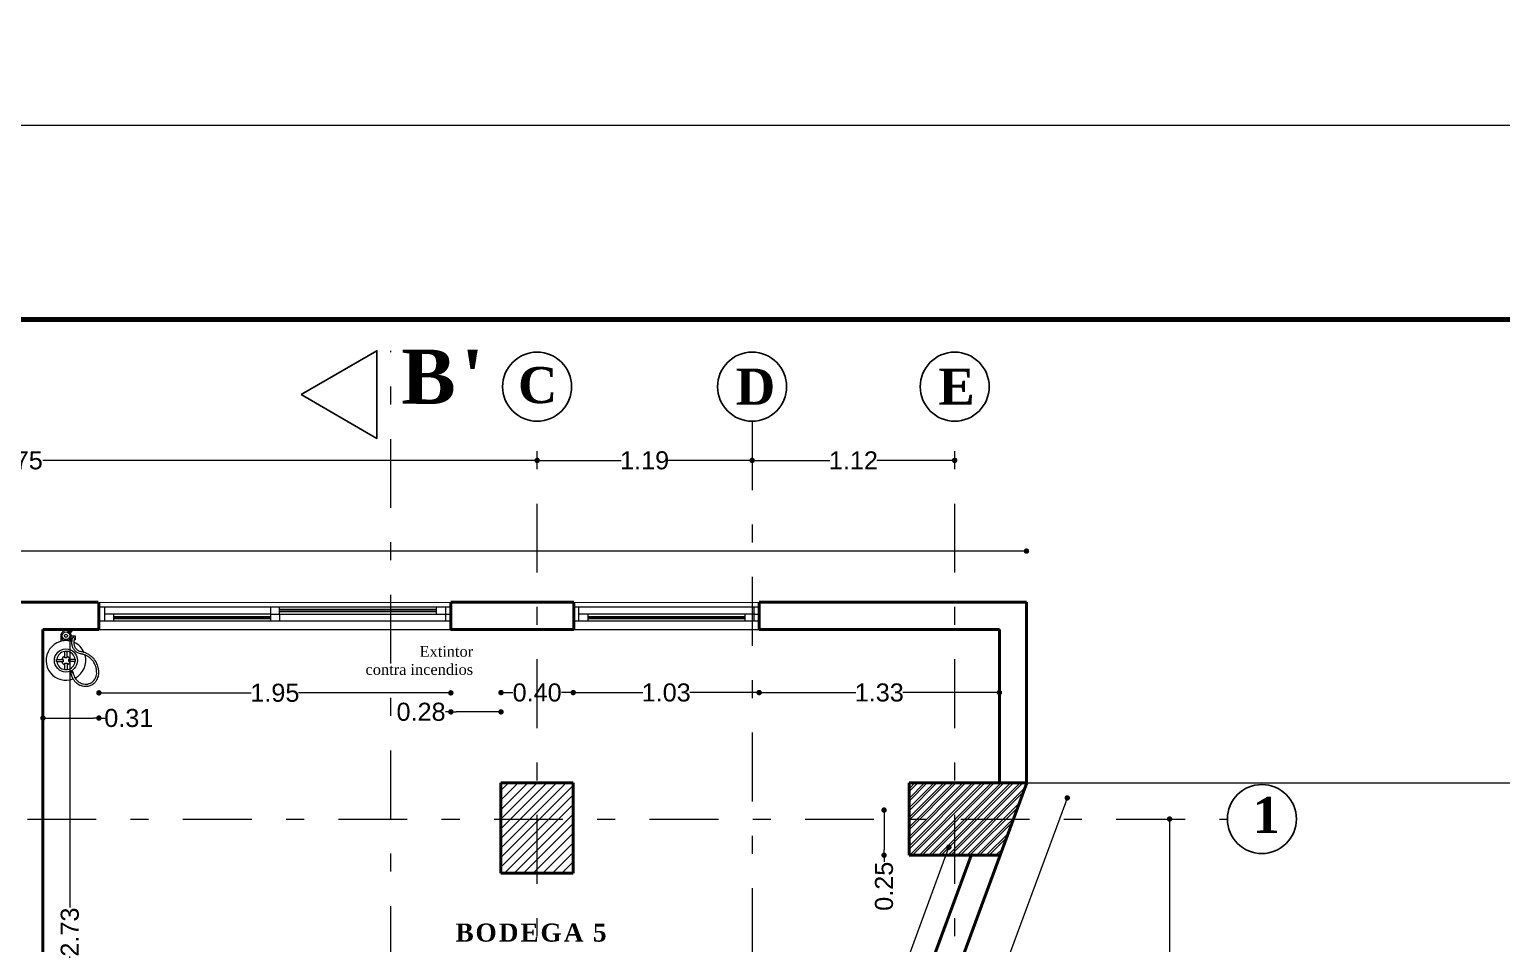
# Model space of a CAD drawing. Header units: inches. Extents: x 2908 to 3459, y -3172 to -55.
# Drawn here: x 3286.46 to 3294.62, y -154.87 to -149.81 of the extents above; entities that cross this region are included whole.
import ezdxf

# ---------------------------------------------------------------- set-up
doc = ezdxf.new("R2010")
doc.units = ezdxf.units.IN
doc.header["$MEASUREMENT"] = 0
doc.linetypes.add('DASHDOT', pattern=[25.4, 12.7, -6.35, 0, -6.35])
for name, color, linetype, lineweight in [('Capa2', 1, 'Continuous', 25), ('COTA', 1, 'Continuous', 9), ('E-EJES', 1, 'DASHDOT', 5), ('Estructura', 1, 'Continuous', 40), ('linea de linderos', 3, 'Continuous', 30), ('MARCOS VENTANAS', 147, 'Continuous', 18), ('muros 2', 5, 'Continuous', 40), ('muros bajitos', 4, 'Continuous', 15), ('Márgen', 7, 'Continuous', 80)]:
    doc.layers.add(name, color=color, linetype=linetype, lineweight=lineweight)
doc.layers.add('TEXTO', color=4, linetype='Continuous')
doc.layers.add('VIDRIOS', color=130, linetype='Continuous')
doc.styles.add('Arial new', font='arial.ttf')
doc.styles.add('CONSTRUCTORA', font='times.ttf', dxfattribs={"height": 0.3})
doc.dimstyles.new('GUS', dxfattribs={"dimtxt": 0.1, "dimasz": 0.03, "dimexe": 0.05, "dimexo": 0.05, "dimgap": 0.005, "dimtad": 0, "dimzin": 1, "dimdsep": 46, "dimtxsty": 'Arial new', "dimblk": 'DOT', "dimcen": 0.01, "dimse1": 1, "dimse2": 1, "dimclrd": 1, "dimclre": 252, "dimclrt": 1, "dimaunit": 1, "dimadec": 0, "dimazin": 2, "dimtfac": 1, "dimtmove": 0, "dimatfit": 2, "dimldrblk": 'ARCHTICK', "dimfxl": 1, "dimlwd": -1, "dimlwe": -1, "dimarcsym": 1})

# ---------------------------------------------------------------- blocks, each defined once
blk = doc.blocks.new('_Dot')
at = {"color": 0, "linetype": 'ByBlock', "lineweight": -2}
blk.add_line((-0.5, 0), (-1, 0), dxfattribs=at)
at = {"color": 0, "linetype": 'ByBlock', "const_width": 0.5}
blk.add_lwpolyline([(-0.25, 0, 1), (0.25, 0, 1)], format="xyb", close=True, dxfattribs=at)
blk = doc.blocks.new('*D4457')
at = {"layer": 'COTA', "color": 1, "linetype": 'Continuous', "transparency": 16777216}
for p, q in [((3288.0683, -159.931), (3288.4583, -159.931)), ((3289.1083, -159.931), (3288.7183, -159.931))]:
    blk.add_line(p, q, dxfattribs=at)
at = {"layer": 'Defpoints', "color": 0, "transparency": 16777216}
for p in [(3289.1383, -143.2818), (3288.0383, -159.931), (3289.1383, -159.931)]:
    blk.add_point(p, dxfattribs=at)
at = {"layer": 'COTA', "color": 1, "transparency": 16777216, "xscale": 0.03, "yscale": 0.03, "zscale": 0.03, "rotation": 180}
blk.add_blockref('_Dot', (3288.0383, -159.931), dxfattribs=at)
at = {"layer": 'COTA', "color": 1, "transparency": 16777216, "xscale": 0.03, "yscale": 0.03, "zscale": 0.03}
blk.add_blockref('_Dot', (3289.1383, -159.931), dxfattribs=at)
at = {"layer": 'COTA', "color": 1, "transparency": 16777216, "insert": (3288.5883, -159.931), "char_height": 0.1, "attachment_point": 5, "style": 'Arial new'}
blk.add_mtext('1.10', dxfattribs=at)
blk = doc.blocks.new('_ArchTick')
at = {"color": 0, "linetype": 'ByBlock', "const_width": 0.15}
blk.add_lwpolyline([(-0.5, -0.5), (0.5, 0.5)], dxfattribs=at)
blk = doc.blocks.new('*D4487')
at = {"layer": 'COTA', "color": 1, "linetype": 'Continuous', "transparency": 16777216}
for p, q in [((3288.0683, -170.9933), (3288.4252, -170.9933)), ((3289.0425, -170.9933), (3288.6856, -170.9933))]:
    blk.add_line(p, q, dxfattribs=at)
at = {"layer": 'Defpoints', "color": 0, "transparency": 16777216}
for p in [(3289.0725, -142.9905), (3288.0383, -170.9933), (3289.0725, -170.9933)]:
    blk.add_point(p, dxfattribs=at)
at = {"layer": 'COTA', "color": 1, "transparency": 16777216, "xscale": 0.03, "yscale": 0.03, "zscale": 0.03, "rotation": 180}
blk.add_blockref('_Dot', (3288.0383, -170.9933), dxfattribs=at)
at = {"layer": 'COTA', "color": 1, "transparency": 16777216, "xscale": 0.03, "yscale": 0.03, "zscale": 0.03}
blk.add_blockref('_Dot', (3289.0725, -170.9933), dxfattribs=at)
at = {"layer": 'COTA', "color": 1, "transparency": 16777216, "insert": (3288.5554, -170.9933), "char_height": 0.1, "attachment_point": 5, "style": 'Arial new'}
blk.add_mtext('1.03', dxfattribs=at)
blk = doc.blocks.new('*D4543')
at = {"layer": 'COTA', "color": 1, "linetype": 'Continuous', "transparency": 16777216}
for p, q in [((3291.1951, -154.1598), (3291.1951, -154.3498)), ((3291.1951, -154.3798), (3291.1951, -154.4165))]:
    blk.add_line(p, q, dxfattribs=at)
at = {"layer": 'Defpoints', "color": 0, "transparency": 16777216}
for p in [(3291.1951, -154.1298), (3291.3341, -154.1298), (3291.3341, -154.3798)]:
    blk.add_point(p, dxfattribs=at)
at = {"layer": 'COTA', "color": 1, "transparency": 16777216, "xscale": 0.03, "yscale": 0.03, "zscale": 0.03}
for p, rotation in [((3291.1951, -154.1298), 90), ((3291.1951, -154.3798), 270)]:
    blk.add_blockref('_Dot', p, dxfattribs=dict(at, rotation=rotation))
at = {"layer": 'COTA', "color": 1, "transparency": 16777216, "insert": (3291.1951, -154.5518), "char_height": 0.1, "attachment_point": 5, "rotation": 90, "style": 'Arial new'}
blk.add_mtext('0.25', dxfattribs=at)
blk = doc.blocks.new('*D4552')
at = {"layer": 'COTA', "color": 1, "linetype": 'Continuous', "transparency": 16777216}
for p, q in [((3292.1998, -154.0905), (3291.0525, -157.1933)), ((3289.8111, -160.5503), (3290.9585, -157.4475))]:
    blk.add_line(p, q, dxfattribs=at)
at = {"layer": 'Defpoints', "color": 0, "transparency": 16777216}
for p in [(3291.9869, -153.9798), (3292.2102, -154.0624), (3289.5774, -160.4959)]:
    blk.add_point(p, dxfattribs=at)
at = {"layer": 'COTA', "color": 1, "transparency": 16777216, "xscale": 0.03, "yscale": 0.03, "zscale": 0.03}
for p, rotation in [((3292.2102, -154.0624), 69.70662671698605), ((3289.8007, -160.5784), 249.7066267169861)]:
    blk.add_blockref('_Dot', p, dxfattribs=dict(at, rotation=rotation))
at = {"layer": 'COTA', "color": 1, "transparency": 16777216, "insert": (3291.0055, -157.3204), "char_height": 0.1, "attachment_point": 5, "rotation": 69.70663, "style": 'Arial new'}
blk.add_mtext('6.95', dxfattribs=at)
blk = doc.blocks.new('*D4578')
at = {"layer": 'COTA', "color": 1, "linetype": 'Continuous', "transparency": 16777216}
for p, q in [((3291.5439, -154.3636), (3291.1109, -155.5345)), ((3290.5905, -156.9418), (3291.0235, -155.771))]:
    blk.add_line(p, q, dxfattribs=at)
at = {"layer": 'Defpoints', "color": 0, "transparency": 16777216}
for p in [(3291.5543, -154.3355), (3291.6785, -154.3814), (3290.7043, -157.0159)]:
    blk.add_point(p, dxfattribs=at)
at = {"layer": 'COTA', "color": 1, "transparency": 16777216, "xscale": 0.03, "yscale": 0.03, "zscale": 0.03}
for p, rotation in [((3291.5543, -154.3355), 69.7066267169996), ((3290.5801, -156.9699), 249.7066267169996)]:
    blk.add_blockref('_Dot', p, dxfattribs=dict(at, rotation=rotation))
at = {"layer": 'COTA', "color": 1, "transparency": 16777216, "insert": (3291.0672, -155.6527), "char_height": 0.1, "attachment_point": 5, "rotation": 69.70663, "style": 'Arial new'}
blk.add_mtext('2.81', dxfattribs=at)
blk = doc.blocks.new('*D4833')
at = {"layer": 'COTA', "color": 1, "linetype": 'Continuous', "transparency": 16777216}
for p, q in [((3292.7772, -154.2093), (3292.7772, -155.563)), ((3292.7772, -157.1859), (3292.7772, -155.8322))]:
    blk.add_line(p, q, dxfattribs=at)
at = {"layer": 'Defpoints', "color": 0, "transparency": 16777216}
for p in [(3293.0976, -154.1793), (3292.7772, -157.2159), (3293.0975, -157.2159)]:
    blk.add_point(p, dxfattribs=at)
at = {"layer": 'COTA', "color": 1, "transparency": 16777216, "xscale": 0.03, "yscale": 0.03, "zscale": 0.03}
for p, rotation in [((3292.7772, -154.1793), 90), ((3292.7772, -157.2159), 270)]:
    blk.add_blockref('_Dot', p, dxfattribs=dict(at, rotation=rotation))
at = {"layer": 'COTA', "color": 1, "transparency": 16777216, "insert": (3292.7772, -155.6976), "char_height": 0.1, "attachment_point": 5, "rotation": 90, "style": 'Arial new'}
blk.add_mtext('3.04', dxfattribs=at)
blk = doc.blocks.new('*D4835')
at = {"layer": 'COTA', "color": 1, "linetype": 'Continuous', "transparency": 16777216}
for p, q in [((3283.5523, -152.1935), (3286.2622, -152.1935)), ((3289.2426, -152.1935), (3286.5327, -152.1935))]:
    blk.add_line(p, q, dxfattribs=at)
at = {"layer": 'Defpoints', "color": 0, "transparency": 16777216}
for p in [(3283.5223, -151.9764), (3289.2726, -151.9764), (3289.2726, -152.1935)]:
    blk.add_point(p, dxfattribs=at)
at = {"layer": 'COTA', "color": 1, "transparency": 16777216, "xscale": 0.03, "yscale": 0.03, "zscale": 0.03, "rotation": 180}
blk.add_blockref('_Dot', (3283.5223, -152.1935), dxfattribs=at)
at = {"layer": 'COTA', "color": 1, "transparency": 16777216, "xscale": 0.03, "yscale": 0.03, "zscale": 0.03}
blk.add_blockref('_Dot', (3289.2726, -152.1935), dxfattribs=at)
at = {"layer": 'COTA', "color": 1, "transparency": 16777216, "insert": (3286.3974, -152.1935), "char_height": 0.1, "attachment_point": 5, "style": 'Arial new'}
blk.add_mtext('5.75', dxfattribs=at)
blk = doc.blocks.new('*D4836')
at = {"layer": 'COTA', "color": 1, "linetype": 'Continuous', "transparency": 16777216}
for p, q in [((3289.3026, -152.1935), (3289.7379, -152.1935)), ((3290.4339, -152.1935), (3289.9985, -152.1935))]:
    blk.add_line(p, q, dxfattribs=at)
at = {"layer": 'Defpoints', "color": 0, "transparency": 16777216}
for p in [(3289.2726, -151.9764), (3290.4639, -151.9764), (3290.4639, -152.1935)]:
    blk.add_point(p, dxfattribs=at)
at = {"layer": 'COTA', "color": 1, "transparency": 16777216, "xscale": 0.03, "yscale": 0.03, "zscale": 0.03, "rotation": 180}
blk.add_blockref('_Dot', (3289.2726, -152.1935), dxfattribs=at)
at = {"layer": 'COTA', "color": 1, "transparency": 16777216, "xscale": 0.03, "yscale": 0.03, "zscale": 0.03}
blk.add_blockref('_Dot', (3290.4639, -152.1935), dxfattribs=at)
at = {"layer": 'COTA', "color": 1, "transparency": 16777216, "insert": (3289.8682, -152.1935), "char_height": 0.1, "attachment_point": 5, "style": 'Arial new'}
blk.add_mtext('1.19', dxfattribs=at)
blk = doc.blocks.new('*D4837')
at = {"layer": 'COTA', "color": 1, "linetype": 'Continuous', "transparency": 16777216}
for p, q in [((3290.4939, -152.1935), (3290.8955, -152.1935)), ((3291.5565, -152.1935), (3291.1548, -152.1935))]:
    blk.add_line(p, q, dxfattribs=at)
at = {"layer": 'Defpoints', "color": 0, "transparency": 16777216}
for p in [(3290.4639, -151.9764), (3291.5865, -151.9764), (3291.5865, -152.1935)]:
    blk.add_point(p, dxfattribs=at)
at = {"layer": 'COTA', "color": 1, "transparency": 16777216, "xscale": 0.03, "yscale": 0.03, "zscale": 0.03, "rotation": 180}
blk.add_blockref('_Dot', (3290.4639, -152.1935), dxfattribs=at)
at = {"layer": 'COTA', "color": 1, "transparency": 16777216, "xscale": 0.03, "yscale": 0.03, "zscale": 0.03}
blk.add_blockref('_Dot', (3291.5865, -152.1935), dxfattribs=at)
at = {"layer": 'COTA', "color": 1, "transparency": 16777216, "insert": (3291.0252, -152.1935), "char_height": 0.1, "attachment_point": 5, "style": 'Arial new'}
blk.add_mtext('1.12', dxfattribs=at)
blk = doc.blocks.new('*D4886')
at = {"layer": 'COTA', "color": 1, "linetype": 'Continuous', "transparency": 16777216}
for p, q in [((3279.6102, -152.6958), (3285.6134, -152.6958)), ((3291.9543, -152.6958), (3285.9511, -152.6958))]:
    blk.add_line(p, q, dxfattribs=at)
at = {"layer": 'Defpoints', "color": 0, "transparency": 16777216}
for p in [(3291.9843, -152.6958), (3279.5802, -152.9793), (3291.9843, -152.9793)]:
    blk.add_point(p, dxfattribs=at)
at = {"layer": 'COTA', "color": 1, "transparency": 16777216, "xscale": 0.03, "yscale": 0.03, "zscale": 0.03, "rotation": 180}
blk.add_blockref('_Dot', (3279.5802, -152.6958), dxfattribs=at)
at = {"layer": 'COTA', "color": 1, "transparency": 16777216, "xscale": 0.03, "yscale": 0.03, "zscale": 0.03}
blk.add_blockref('_Dot', (3291.9843, -152.6958), dxfattribs=at)
at = {"layer": 'COTA', "color": 1, "transparency": 16777216, "insert": (3285.7822, -152.6958), "char_height": 0.1, "attachment_point": 5, "style": 'Arial new'}
blk.add_mtext('12.40', dxfattribs=at)
blk = doc.blocks.new('*D4887')
at = {"layer": 'COTA', "color": 1, "linetype": 'Continuous', "transparency": 16777216}
for p, q in [((3286.6833, -153.1658), (3286.6833, -154.6697)), ((3286.6833, -155.8359), (3286.6833, -154.9411))]:
    blk.add_line(p, q, dxfattribs=at)
at = {"layer": 'Defpoints', "color": 0, "transparency": 16777216}
for p in [(3286.5305, -153.1358), (3286.6833, -153.1358), (3286.5343, -155.8659)]:
    blk.add_point(p, dxfattribs=at)
at = {"layer": 'COTA', "color": 1, "transparency": 16777216, "xscale": 0.03, "yscale": 0.03, "zscale": 0.03}
for p, rotation in [((3286.6833, -153.1358), 90), ((3286.6833, -155.8659), 270)]:
    blk.add_blockref('_Dot', p, dxfattribs=dict(at, rotation=rotation))
at = {"layer": 'COTA', "color": 1, "transparency": 16777216, "insert": (3286.6833, -154.8054), "char_height": 0.1, "attachment_point": 5, "rotation": 90, "style": 'Arial new'}
blk.add_mtext('2.73', dxfattribs=at)
blk = doc.blocks.new('extintor en planta')
at = {"layer": 'COTA'}
for p, q in [((3214.501, -67.7595), (3214.501, -67.7898)), ((3214.5586, -67.7595), (3214.5586, -67.7604)), ((3214.5586, -67.782), (3214.5586, -67.7902))]:
    blk.add_line(p, q, dxfattribs=at)
blk.add_lwpolyline([(3214.5636, -67.782), (3214.5572, -67.782), (3214.5572, -67.7604), (3214.5799, -67.7604), (3214.5799, -67.782), (3214.5756, -67.782)], dxfattribs=at)
for points in [[(3214.5226, -67.8443), (3214.5349, -67.8443), (3214.5349, -67.8812), (3214.5226, -67.8812)], [(3214.4774, -67.9028), (3214.4774, -67.8904), (3214.5142, -67.8904), (3214.5142, -67.9028)], [(3214.5358, -67.948), (3214.5235, -67.948), (3214.5235, -67.9111), (3214.5358, -67.9111)], [(3214.581, -67.8895), (3214.581, -67.9019), (3214.5442, -67.9019), (3214.5442, -67.8895)]]:
    blk.add_lwpolyline(points, close=True, dxfattribs=at)
for centre, radius in [((3214.5298, -67.7595), 0.0213), ((3214.5298, -67.7595), 0.00866), ((3214.5292, -67.8962), 0.064)]:
    blk.add_circle(centre, radius, dxfattribs=at)
for centre, radius, start, end in [((3214.5292, -67.8962), 0.11, 72.3423, 291.27163), ((3214.5298, -67.7595), 0.0288, 289.25376, 250.23817), ((3214.5697, -67.7748), 0.00597, 355.20343, 188.04116), ((3214.5292, -67.8962), 0.051, 97.47806, 173.55224), ((3214.5292, -67.8962), 0.051, 7.47806, 83.55224), ((3214.5292, -67.8962), 0.11, 24.00845, 65.79536), ((3214.5292, -67.8962), 0.11, 297.53097, 15.60872), ((3214.5292, -67.8962), 0.051, 187.47806, 263.55224), ((3214.5292, -67.8962), 0.0239, 106.10933, 166.14788), ((3214.5292, -67.8962), 0.0239, 196.10933, 256.14788), ((3214.5292, -67.8962), 0.0239, 16.10933, 76.14788), ((3214.5292, -67.8962), 0.051, 277.47806, 353.55224), ((3214.5292, -67.8962), 0.0239, 286.10933, 346.14788), ((3214.5622, -67.9662), 0.0094, 327.09847, 247.77688), ((3214.5622, -67.9662), 0.00583, 6.70057, 197.76095)]:
    blk.add_arc(centre, radius, start, end, dxfattribs=at)
blk.add_spline([(3214.5567, -67.968), (3214.562, -67.9846), (3214.5672, -67.9954), (3214.5774, -68.0104), (3214.5836, -68.0168), (3214.5949, -68.0255), (3214.6067, -68.032), (3214.6197, -68.037), (3214.6353, -68.0389), (3214.6476, -68.0389), (3214.6673, -68.0332), (3214.6792, -68.0267), (3214.6919, -68.0161), (3214.7011, -68.0028), (3214.7063, -67.9911), (3214.7104, -67.9786), (3214.7113, -67.9635), (3214.7101, -67.9449), (3214.7084, -67.9362), (3214.704, -67.9211), (3214.6976, -67.9071), (3214.6898, -67.895), (3214.6802, -67.8828), (3214.6674, -67.8715), (3214.653, -67.8616), (3214.6421, -67.8566), (3214.631, -67.8519), (3214.6183, -67.8486), (3214.6101, -67.8473), (3214.6008, -67.8442), (3214.5932, -67.8389), (3214.5849, -67.8311), (3214.5802, -67.8234), (3214.5768, -67.8147), (3214.5748, -67.806), (3214.5743, -67.7988), (3214.5744, -67.7924), (3214.5756, -67.7824), (3214.5758, -67.7776), (3214.5756, -67.7744)], degree=3, dxfattribs=at)
blk.add_open_spline([(3214.568, -67.9656), (3214.5721, -67.978), (3214.5754, -67.9863), (3214.5859, -68.003), (3214.5929, -68.01), (3214.607, -68.0191), (3214.6143, -68.0228), (3214.6246, -68.0262), (3214.6291, -68.0266), (3214.6409, -68.0272), (3214.6455, -68.0274), (3214.6547, -68.0255), (3214.6597, -68.0236), (3214.6748, -68.0163), (3214.6831, -68.0096), (3214.6917, -67.9956), (3214.6942, -67.9895), (3214.6986, -67.9778), (3214.6993, -67.9738), (3214.6995, -67.9613), (3214.6993, -67.9543), (3214.6979, -67.9426), (3214.6963, -67.9362), (3214.6926, -67.9243), (3214.6903, -67.9186), (3214.6828, -67.9048), (3214.6764, -67.8956), (3214.6643, -67.8839), (3214.6573, -67.8784), (3214.647, -67.8717), (3214.6426, -67.8699), (3214.631, -67.8647), (3214.6267, -67.8627), (3214.617, -67.8603), (3214.6115, -67.8602), (3214.5982, -67.8565), (3214.5921, -67.8531), (3214.5841, -67.8469), (3214.5806, -67.8443), (3214.5725, -67.8351), (3214.57, -67.83), (3214.566, -67.8206), (3214.5643, -67.8156), (3214.5619, -67.8019), (3214.5622, -67.7937), (3214.5635, -67.7828), (3214.5639, -67.78), (3214.5639, -67.777), (3214.5638, -67.7763), (3214.5638, -67.7753)], degree=3, knots=[0.009461, 0.009461, 0.009461, 0.009461, 0.092454, 0.092454, 0.184907, 0.184907, 0.247609, 0.247609, 0.295251, 0.295251, 0.342892, 0.342892, 0.390534, 0.390534, 0.493055, 0.493055, 0.547203, 0.547203, 0.601351, 0.601351, 0.655499, 0.655499, 0.709647, 0.709647, 0.763795, 0.763795, 0.85308, 0.85308, 0.919493, 0.919493, 0.966863, 0.966863, 1.014234, 1.014234, 1.061605, 1.061605, 1.095923, 1.095923, 1.130242, 1.130242, 1.16456, 1.16456, 1.198879, 1.198879, 1.25122, 1.25122, 1.279494, 1.279494, 1.286846, 1.286846, 1.286846, 1.286846], dxfattribs=at)
blk = doc.blocks.new('*D4970')
at = {"layer": 'COTA', "color": 1, "linetype": 'Continuous', "transparency": 16777216}
for p, q in [((3286.5643, -153.6203), (3286.8144, -153.6203)), ((3286.8444, -153.6203), (3286.8847, -153.6203))]:
    blk.add_line(p, q, dxfattribs=at)
at = {"layer": 'Defpoints', "color": 0, "transparency": 16777216}
for p in [(3286.5343, -153.1293), (3286.8444, -153.1294, -3.3312), (3286.8444, -153.6203)]:
    blk.add_point(p, dxfattribs=at)
at = {"layer": 'COTA', "color": 1, "transparency": 16777216, "xscale": 0.03, "yscale": 0.03, "zscale": 0.03, "rotation": 180}
blk.add_blockref('_Dot', (3286.5343, -153.6203), dxfattribs=at)
at = {"layer": 'COTA', "color": 1, "transparency": 16777216, "xscale": 0.03, "yscale": 0.03, "zscale": 0.03}
blk.add_blockref('_Dot', (3286.8444, -153.6203), dxfattribs=at)
at = {"layer": 'COTA', "color": 1, "transparency": 16777216, "insert": (3287.0099, -153.6203), "char_height": 0.1, "attachment_point": 5, "style": 'Arial new'}
blk.add_mtext('0.31', dxfattribs=at)
blk = doc.blocks.new('*D4971')
at = {"layer": 'COTA', "color": 1, "linetype": 'Continuous', "transparency": 16777216}
for p, q in [((3289.1025, -153.4791), (3289.1379, -153.4791)), ((3289.4428, -153.4791), (3289.4073, -153.4791))]:
    blk.add_line(p, q, dxfattribs=at)
at = {"layer": 'Defpoints', "color": 0, "transparency": 16777216}
for p in [(3289.0725, -153.3793), (3289.4728, -153.3793), (3289.4728, -153.4791)]:
    blk.add_point(p, dxfattribs=at)
at = {"layer": 'COTA', "color": 1, "transparency": 16777216, "xscale": 0.03, "yscale": 0.03, "zscale": 0.03, "rotation": 180}
blk.add_blockref('_Dot', (3289.0725, -153.4791), dxfattribs=at)
at = {"layer": 'COTA', "color": 1, "transparency": 16777216, "xscale": 0.03, "yscale": 0.03, "zscale": 0.03}
blk.add_blockref('_Dot', (3289.4728, -153.4791), dxfattribs=at)
at = {"layer": 'COTA', "color": 1, "transparency": 16777216, "insert": (3289.2726, -153.4791), "char_height": 0.1, "attachment_point": 5, "style": 'Arial new'}
blk.add_mtext('0.40', dxfattribs=at)
blk = doc.blocks.new('*D4969')
at = {"layer": 'COTA', "color": 1, "linetype": 'Continuous', "transparency": 16777216}
for p, q in [((3289.5028, -153.4791), (3289.8576, -153.4791)), ((3290.4728, -153.4791), (3290.118, -153.4791))]:
    blk.add_line(p, q, dxfattribs=at)
at = {"layer": 'Defpoints', "color": 0, "transparency": 16777216}
for p in [(3289.4728, -153.1293), (3290.5028, -153.1293), (3289.4728, -153.4791)]:
    blk.add_point(p, dxfattribs=at)
at = {"layer": 'COTA', "color": 1, "transparency": 16777216, "xscale": 0.03, "yscale": 0.03, "zscale": 0.03}
for p, rotation in [((3289.4728, -153.4791), 179.9993079088709), ((3290.5028, -153.4791), 359.9993079088709)]:
    blk.add_blockref('_Dot', p, dxfattribs=dict(at, rotation=rotation))
at = {"layer": 'COTA', "color": 1, "transparency": 16777216, "insert": (3289.9878, -153.4791), "char_height": 0.1, "attachment_point": 5, "rotation": 359.99931, "style": 'Arial new'}
blk.add_mtext('1.03', dxfattribs=at)
blk = doc.blocks.new('*D4972')
at = {"layer": 'COTA', "color": 1, "linetype": 'Continuous', "transparency": 16777216}
for p, q in [((3290.5328, -153.4791), (3291.0384, -153.4791)), ((3291.8043, -153.4791), (3291.2987, -153.4791))]:
    blk.add_line(p, q, dxfattribs=at)
at = {"layer": 'Defpoints', "color": 0, "transparency": 16777216}
for p in [(3290.5028, -153.1293), (3291.8343, -153.1293, 0.0276), (3291.8343, -153.4791)]:
    blk.add_point(p, dxfattribs=at)
at = {"layer": 'COTA', "color": 1, "transparency": 16777216, "xscale": 0.03, "yscale": 0.03, "zscale": 0.03, "rotation": 180}
blk.add_blockref('_Dot', (3290.5028, -153.4791), dxfattribs=at)
at = {"layer": 'COTA', "color": 1, "transparency": 16777216, "xscale": 0.03, "yscale": 0.03, "zscale": 0.03}
blk.add_blockref('_Dot', (3291.8343, -153.4791), dxfattribs=at)
at = {"layer": 'COTA', "color": 1, "transparency": 16777216, "insert": (3291.1686, -153.4791), "char_height": 0.1, "attachment_point": 5, "style": 'Arial new'}
blk.add_mtext('1.33', dxfattribs=at)
blk = doc.blocks.new('*D4973')
at = {"layer": 'COTA', "color": 1, "linetype": 'Continuous', "transparency": 16777216}
for p, q in [((3286.8744, -153.4807), (3287.6889, -153.4807)), ((3288.7645, -153.4807), (3287.95, -153.4807))]:
    blk.add_line(p, q, dxfattribs=at)
at = {"layer": 'Defpoints', "color": 0, "transparency": 16777216}
for p in [(3286.8444, -153.1294, -3.3312), (3288.7945, -153.1293), (3288.7945, -153.4807)]:
    blk.add_point(p, dxfattribs=at)
at = {"layer": 'COTA', "color": 1, "transparency": 16777216, "xscale": 0.03, "yscale": 0.03, "zscale": 0.03, "rotation": 180}
blk.add_blockref('_Dot', (3286.8444, -153.4807), dxfattribs=at)
at = {"layer": 'COTA', "color": 1, "transparency": 16777216, "xscale": 0.03, "yscale": 0.03, "zscale": 0.03}
blk.add_blockref('_Dot', (3288.7945, -153.4807), dxfattribs=at)
at = {"layer": 'COTA', "color": 1, "transparency": 16777216, "insert": (3287.8194, -153.4807), "char_height": 0.1, "attachment_point": 5, "style": 'Arial new'}
blk.add_mtext('1.95', dxfattribs=at)
blk = doc.blocks.new('*D4974')
at = {"layer": 'COTA', "color": 1, "linetype": 'Continuous', "transparency": 16777216}
for p, q in [((3288.7945, -153.586), (3288.7645, -153.586)), ((3289.0425, -153.586), (3288.8245, -153.586))]:
    blk.add_line(p, q, dxfattribs=at)
at = {"layer": 'Defpoints', "color": 0, "transparency": 16777216}
for p in [(3288.7945, -153.1293), (3289.0725, -153.1293), (3288.7945, -153.586)]:
    blk.add_point(p, dxfattribs=at)
at = {"layer": 'COTA', "color": 1, "transparency": 16777216, "xscale": 0.03, "yscale": 0.03, "zscale": 0.03, "rotation": 180}
blk.add_blockref('_Dot', (3288.7945, -153.586), dxfattribs=at)
at = {"layer": 'COTA', "color": 1, "transparency": 16777216, "xscale": 0.03, "yscale": 0.03, "zscale": 0.03}
blk.add_blockref('_Dot', (3289.0725, -153.586), dxfattribs=at)
at = {"layer": 'COTA', "color": 1, "transparency": 16777216, "insert": (3288.6295, -153.586), "char_height": 0.1, "attachment_point": 5, "style": 'Arial new'}
blk.add_mtext('0.28', dxfattribs=at)
blk = doc.blocks.new('estructural dos')
at = {"layer": 'muros bajitos'}
h = blk.add_hatch(dxfattribs=at)
h.set_pattern_fill('ANSI31', color=256, scale=0.3, style=0)
h.set_pattern_definition([(45, (115.362185, 30.795283), (-0.0265165043, 0.0265165043), [])])
h.paths.add_polyline_path([(3390.9219, -115.943), (3390.5216, -115.943), (3390.5216, -116.443), (3390.9219, -116.443)])
h = blk.add_hatch(dxfattribs=at)
h.set_pattern_fill('ANSI31', color=256, scale=0.3, style=0)
h.set_pattern_definition([(45, (102.571824, 24.132273), (-0.0265165043, 0.0265165043), [])])
h.paths.add_polyline_path([(3393.436, -115.943), (3392.7833, -115.943), (3392.7833, -116.343), (3393.2881, -116.343)])
at = {"ltscale": 0.02}
blk.add_line((3393.0873, -115.943), (3392.9495, -115.943), dxfattribs=at)
at = {"layer": 'Estructura'}
for p, q in [((3390.9219, -115.943), (3390.5216, -115.943)), ((3390.5216, -115.943), (3390.5216, -116.443)), ((3390.9219, -115.943), (3390.5216, -115.943)), ((3390.5216, -115.943), (3390.5216, -116.443)), ((3390.9219, -115.943), (3390.9219, -116.443)), ((3390.9219, -115.943), (3390.9219, -116.443)), ((3392.7827, -115.943), (3392.7833, -115.943)), ((3392.7833, -116.343), (3392.7833, -115.943)), ((3392.7833, -116.343), (3392.7833, -115.943)), ((3393.436, -115.943), (3392.7833, -115.943)), ((3393.436, -115.943), (3393.2881, -116.343)), ((3393.436, -115.943), (3393.2881, -116.343)), ((3392.7833, -116.093), (3392.7833, -116.093)), ((3393.2881, -116.343), (3392.7833, -116.343)), ((3393.2881, -116.343), (3392.7833, -116.343)), ((3390.9219, -116.443), (3390.5216, -116.443))]:
    blk.add_line(p, q, dxfattribs=at)

msp = doc.modelspace()

# ---------------------------------------------------------------- hatches: boundary and pattern name
at = {"layer": 'COTA'}
h = msp.add_hatch(dxfattribs=at)
h.set_pattern_fill('ANSI31', color=256, scale=0.3, style=0)
h.set_pattern_definition([(45, (1.122667, -13.904516), (-0.0265165043, 0.0265165043), [])])
h.paths.add_polyline_path([(3291.9869, -153.9798), (3291.3341, -153.9798), (3291.3341, -154.3798), (3291.839, -154.3798)])

# ---------------------------------------------------------------- linework, layer by layer
at = {"layer": 'Capa2'}
msp.add_lwpolyline([(3287.9646, -151.8287), (3288.3846, -152.0712), (3288.3846, -151.5863)], close=True, dxfattribs=at)
for centre in [(3289.2726, -151.7851), (3290.4639, -151.7851), (3291.5865, -151.7851), (3293.2888, -154.1793)]:
    msp.add_circle(centre, 0.1912, dxfattribs=at)
at = {"layer": 'COTA'}
for p in [(3290.5028, -153.1294), (3290.5028, -153.1293), (3290.5028, -153.1293)]:
    msp.add_line(p, (3290.5028, -152.9793), dxfattribs=at)
msp.add_lwpolyline([(3272.7109, -175.3362), (3272.7109, -150.3362), (3307.7109, -150.3362), (3307.7109, -175.3362), (3272.7109, -175.3362)], close=True, dxfattribs=at)
at = {"layer": 'E-EJES', "ltscale": 0.03}
for p, q in [((3288.4624, -161.9381), (3288.4624, -151.586)), ((3289.2726, -162.296), (3289.2726, -151.9764)), ((3290.4639, -151.9764), (3290.4639, -162.296)), ((3291.5865, -162.296), (3291.5865, -151.9764)), ((3277.8279, -154.1793), (3293.0976, -154.1793))]:
    msp.add_line(p, q, dxfattribs=at)
at = {"layer": 'Estructura'}
for p, q in [((3291.3341, -154.3798), (3291.3341, -153.9798)), ((3291.3341, -154.3798), (3291.3341, -153.9798)), ((3291.9869, -153.9798), (3291.839, -154.3798)), ((3291.9869, -153.9798), (3291.839, -154.3798)), ((3291.839, -154.3798), (3291.3341, -154.3798)), ((3291.839, -154.3798), (3291.3341, -154.3798))]:
    msp.add_line(p, q, dxfattribs=at)
at = {"layer": 'MARCOS VENTANAS'}
for p, q in [((3286.8444, -153.0045, -3.3312), (3288.7945, -153.0045, -3.3312)), ((3286.8744, -153.0045, -3.3312), (3286.8744, -153.0845, -3.3312)), ((3286.8744, -153.0045, -3.3312), (3286.8744, -153.0845, -3.3312)), ((3287.7944, -153.0045, -3.3312), (3287.7944, -153.0445, -3.3312)), ((3287.7944, -153.0045, -3.3312), (3287.7944, -153.0445, -3.3312)), ((3287.8444, -153.0445, -3.3312), (3287.8444, -153.0045, -3.3312)), ((3288.7145, -153.0445, -3.3312), (3288.7145, -153.0045, -3.3312)), ((3288.7645, -153.0045, -3.3312), (3288.7645, -153.0845, -3.3312)), ((3288.7645, -153.0045, -3.3312), (3288.7645, -153.0845, -3.3312)), ((3289.4728, -153.0044), (3290.5028, -153.0044)), ((3289.5028, -153.0044), (3289.5028, -153.0844)), ((3289.5028, -153.0044), (3289.5028, -153.0844)), ((3290.4728, -153.0044), (3290.4728, -153.0844)), ((3290.4728, -153.0044), (3290.4728, -153.0844)), ((3288.7945, -153.0845, -3.3312), (3286.8444, -153.0845, -3.3312)), ((3287.7944, -153.0445, -3.3312), (3286.8744, -153.0445, -3.3312)), ((3286.9244, -153.0445, -3.3312), (3286.9244, -153.0845, -3.3312)), ((3287.7944, -153.0445, -3.3312), (3287.7944, -153.0845, -3.3312)), ((3287.7944, -153.0445, -3.3312), (3287.8444, -153.0445, -3.3312)), ((3287.7944, -153.0445, -3.3312), (3287.8444, -153.0445, -3.3312)), ((3287.8444, -153.0445, -3.3312), (3288.7945, -153.0445, -3.3312)), ((3287.8444, -153.0445, -3.3312), (3287.8444, -153.0845, -3.3312)), ((3290.5028, -153.0844), (3289.4728, -153.0844)), ((3290.4728, -153.0444), (3289.5028, -153.0444)), ((3289.5528, -153.0444), (3289.5528, -153.0844)), ((3290.4228, -153.0444), (3290.4228, -153.0844)), ((3290.4728, -153.0444), (3290.5028, -153.0444))]:
    msp.add_line(p, q, dxfattribs=at)
at = {"layer": 'muros 2'}
for p, q in [((3285.6725, -152.9793), (3286.841, -152.9793)), ((3286.8444, -153.1295, -3.3312), (3286.8444, -152.9795, -3.3312)), ((3288.7945, -153.1295, -3.3312), (3288.7945, -152.9793, -3.3312)), ((3288.7945, -152.9793, -3.3312), (3289.4762, -152.9793, -2.6193)), ((3289.4762, -153.1295, -3.3312), (3289.4762, -152.9794, -3.3312)), ((3290.5028, -153.1293), (3290.5028, -152.9793)), ((3290.5028, -153.1293), (3290.5028, -152.9793)), ((3290.5028, -152.9793), (3291.9843, -152.9793)), ((3291.9843, -153.9798, 0.0276), (3291.9843, -152.9793, 0.0276)), ((3286.5343, -155.8659), (3286.5343, -153.1293)), ((3286.5343, -153.1293), (3286.8444, -153.1293)), ((3288.7945, -153.1293, -3.3312), (3289.4762, -153.1293, -2.6193)), ((3290.5028, -153.1294), (3291.8343, -153.1293)), ((3291.8343, -153.9798, 0.0276), (3291.8343, -153.1293, 0.0276)), ((3291.6785, -154.3814), (3290.7043, -157.0159)), ((3291.839, -154.3798), (3290.8642, -157.0159)), ((3291.839, -154.3798), (3290.8642, -157.0159))]:
    msp.add_line(p, q, dxfattribs=at)
at = {"layer": 'muros bajitos'}
for p, q in [((3286.8444, -152.9795, -3.3312), (3288.7945, -152.9793, -3.3312)), ((3289.4762, -152.9794, -3.3312), (3290.5028, -152.9793)), ((3286.8444, -153.1295, -3.3312), (3288.7945, -153.1295, -3.3312)), ((3289.4728, -153.1293), (3289.4762, -153.1293)), ((3289.4762, -153.1295, -3.3312), (3290.5028, -153.1293)), ((3291.9869, -153.9798), (3299.3856, -153.9798))]:
    msp.add_line(p, q, dxfattribs=at)
at = {"layer": 'Márgen'}
msp.add_line((3306.8062, -151.4135), (3273.3317, -151.4135), dxfattribs=at)
at = {"layer": 'VIDRIOS'}
for p, q in [((3288.7145, -153.0195, -3.3312), (3287.8444, -153.0195, -3.3312)), ((3288.7145, -153.0295, -3.3312), (3287.8444, -153.0295, -3.3312)), ((3286.9244, -153.0595, -3.3312), (3287.7944, -153.0595, -3.3312)), ((3286.9244, -153.0695, -3.3312), (3287.7944, -153.0695, -3.3312)), ((3289.5528, -153.0594), (3290.4228, -153.0594)), ((3289.5528, -153.0694), (3290.4228, -153.0694))]:
    msp.add_line(p, q, dxfattribs=at)

# ---------------------------------------------------------------- block references
at = {"layer": 'COTA'}
msp.add_blockref('extintor en planta', (72.1325, -85.4052), dxfattribs=at)
at = {"layer": 'linea de linderos'}
msp.add_blockref('estructural dos', (-101.4492, -38.0368), dxfattribs=at)

# ---------------------------------------------------------------- texts
at = {"layer": 'TEXTO', "attachment_point": 1, "style": 'CONSTRUCTORA'}
for s, insert, char_height, width in [("{\\fTimes New Roman|b1|i0|c0|p18;\\T1.1;B'}", (3288.5193, -151.5799), 0.3, 7.088282), ('{\\fTimes New Roman|b1|i0|c0|p18;\\T1.1;BODEGA 5}', (3288.8202, -154.7582), 0.1, 2.362761)]:
    msp.add_mtext(s, dxfattribs=dict(at, insert=insert, char_height=char_height, width=width))
at = {"layer": 'TEXTO', "char_height": 0.2, "width": 4.725521, "attachment_point": 1, "rotation": 359.99823, "style": 'CONSTRUCTORA'}
for s, insert in [('{\\fTimes New Roman|b1|i0|c0|p18;\\T1.1;C}', (3289.1666, -151.6761)), ('{\\fTimes New Roman|b1|i0|c0|p18;\\T1.1;D }', (3290.3739, -151.685)), ('{\\fTimes New Roman|b1|i0|c0|p18;\\T1.1;E }', (3291.4965, -151.685)), ('{\\fTimes New Roman|b1|i0|c0|p18;\\T1.1;1}', (3293.238, -154.0575))]:
    msp.add_mtext(s, dxfattribs=dict(at, insert=insert))
at = {"layer": 'TEXTO', "insert": (3288.9181, -153.221), "char_height": 0.06, "attachment_point": 3, "rotation": 0.00384, "style": 'CONSTRUCTORA'}
msp.add_mtext_dynamic_manual_height_columns('Extintor\\P contra incendios', width=3.563847, gutter_width=0.5, heights=[0], dxfattribs=at)

# ---------------------------------------------------------------- dimensions: what is measured, and where the dimension line sits
at = {"layer": 'COTA'}
for base, p1, p2, picture, middle in [((3289.0725, -170.9933), (3288.0383, -170.9933), (3289.0725, -142.9905), '*D4487', (3288.5554, -170.9933)), ((3289.1383, -159.931), (3288.0383, -159.931), (3289.1383, -143.2818), '*D4457', (3288.5883, -159.931)), ((3289.2726, -152.1935), (3283.5223, -151.9764), (3289.2726, -151.9764), '*D4835', (3286.3974, -152.1935)), ((3290.4639, -152.1935), (3289.2726, -151.9764), (3290.4639, -151.9764), '*D4836', (3289.8682, -152.1935)), ((3291.5865, -152.1935), (3290.4639, -151.9764), (3291.5865, -151.9764), '*D4837', (3291.0252, -152.1935)), ((3291.9843, -152.6958), (3279.5802, -152.9793), (3291.9843, -152.9793), '*D4886', (3285.7822, -152.6958)), ((3288.7945, -153.4807), (3286.8444, -153.1294, -3.3312), (3288.7945, -153.1293), '*D4973', (3287.8194, -153.4807)), ((3288.7945, -153.586), (3289.0725, -153.1293), (3288.7945, -153.1293), '*D4974', (3288.6295, -153.586)), ((3291.8343, -153.4791), (3290.5028, -153.1293), (3291.8343, -153.1293, 0.0276), '*D4972', (3291.1686, -153.4791))]:
    dim = msp.add_linear_dim(base=base, p1=p1, p2=p2, dimstyle='GUS', dxfattribs=at)
    dim.commit()
    dim.dimension.update_dxf_attribs({"geometry": picture, "text_midpoint": middle})
dim = msp.add_linear_dim(base=(3286.8444, -153.6203), p1=(3286.5343, -153.1293), p2=(3286.8444, -153.1294, -3.3312), dimstyle='GUS', dxfattribs=at)
dim.commit()
dim.dimension.update_dxf_attribs({"geometry": '*D4970', "text_midpoint": (3287.0099, -153.6203), "dimtype": 160})
for base, p1, p2, picture, middle, dimtype in [((3286.6833, -153.1358), (3286.5343, -155.8659), (3286.5305, -153.1358), '*D4887', (3286.6833, -154.8054), 160), ((3291.1951, -154.1298), (3291.3341, -154.3798), (3291.3341, -154.1298), '*D4543', (3291.1951, -154.5518), 161)]:
    dim = msp.add_linear_dim(base=base, p1=p1, p2=p2, angle=90, dimstyle='GUS', dxfattribs=at)
    dim.commit()
    dim.dimension.update_dxf_attribs({"geometry": picture, "text_midpoint": middle, "dimtype": dimtype})
for p1, p2, distance, picture, middle in [((3290.5028, -153.1293), (3289.4728, -153.1293), 0.3498, '*D4969', (3289.9878, -153.4791)), ((3289.0725, -153.3793), (3289.4728, -153.3793), -0.0998, '*D4971', (3289.2726, -153.4791)), ((3289.5774, -160.4959), (3291.9869, -153.9798), -0.2381, '*D4552', (3291.0055, -157.3204)), ((3290.7043, -157.0159), (3291.6785, -154.3814), 0.1324, '*D4578', (3291.0672, -155.6527))]:
    dim = msp.add_aligned_dim(p1=p1, p2=p2, distance=distance, dimstyle='GUS', dxfattribs=at)
    dim.commit()
    dim.dimension.update_dxf_attribs({"geometry": picture, "text_midpoint": middle})
dim = msp.add_linear_dim(base=(3292.7772, -157.2159), p1=(3293.0976, -154.1793), p2=(3293.0975, -157.2159), angle=90, dimstyle='GUS', dxfattribs=at)
dim.commit()
dim.dimension.update_dxf_attribs({"geometry": '*D4833', "text_midpoint": (3292.7772, -155.6976)})

doc.saveas('drawing.dxf')
